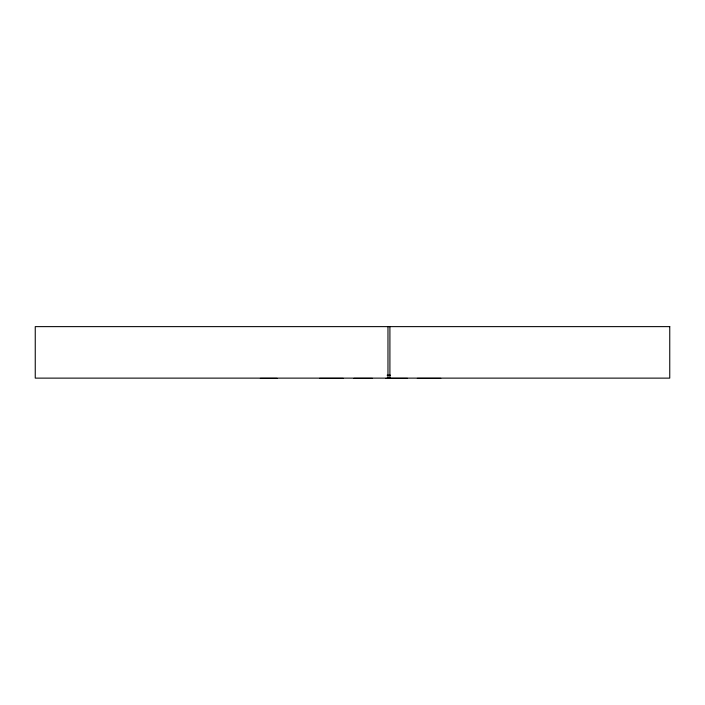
<?xml version="1.0" encoding="UTF-8"?>
<svg xmlns="http://www.w3.org/2000/svg" width="705" height="705" viewBox="0 0 705 705"><rect width="100%" height="100%" fill="white"/><g stroke="black" fill="none" stroke-linecap="round" stroke-linejoin="round"><path stroke-width="1.06" d="M387.133 375.21L390.482 375.21M260.33 378.373L277.091 378.373M319.585 378.373L343.247 378.373M353.972 378.373L372.478 378.373M385.846 378.373L407.516 378.373M417.325 378.373L440.784 378.373M389.909 326.626L389.909 378.127M387.97 326.626L387.97 378.127M669.75 326.626L35.25 326.626L35.25 378.127L669.75 378.127L669.75 326.626"/></g></svg>
